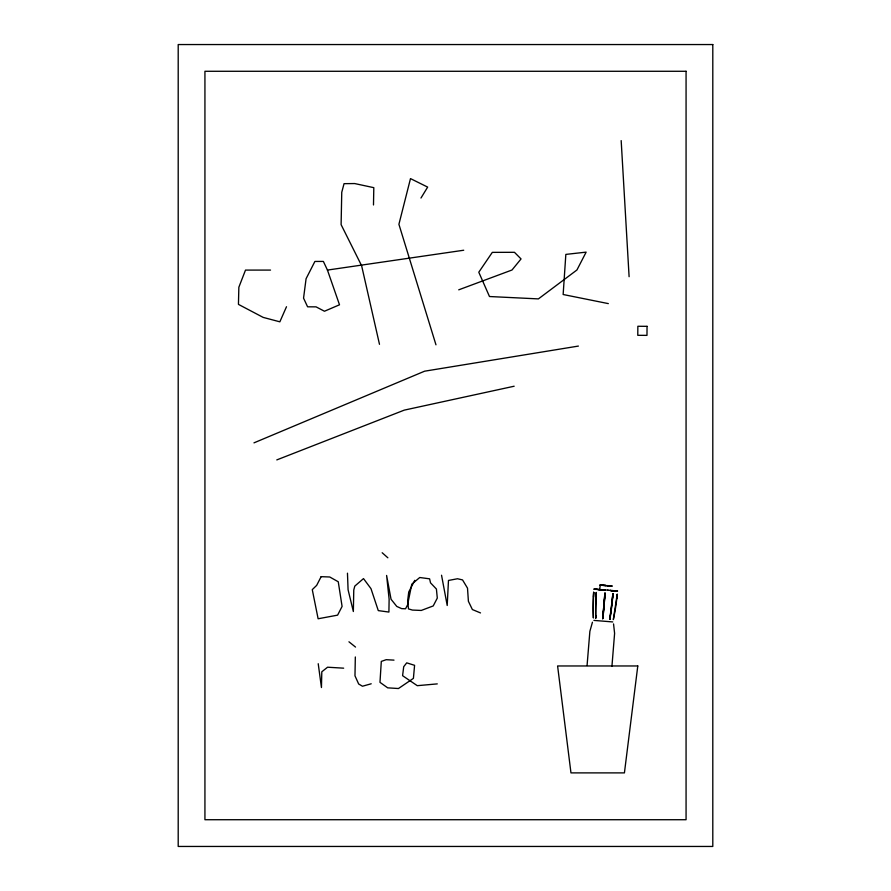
<?xml version="1.0" encoding="UTF-8"?>
<svg xmlns="http://www.w3.org/2000/svg" width="891" height="891" viewBox="0 0 891 891"><rect width="100%" height="100%" fill="white"/><g stroke="black" fill="none" stroke-linecap="round" stroke-linejoin="round"><path stroke-width="1.34" d="M595.845 615.804L595.834 618.131L595.723 615.792A541.082 435.031 -86.1 0 1 596.324 592.504L596.38 592.504M355.331 656.968L354.974 675.801L358.661 683.987L362.47 686.226L371.213 683.787M373.485 204.963L373.808 187.667L354.685 183.557L344.049 183.669L341.754 192.3L341.108 224.643L361.623 265.718L379.488 344.316M593.707 592.37L593.506 597.026M596.313 597.17L596.324 592.504A199.127 160.09 -86.1 0 0 595.711 618.12M587.069 665.51L589.875 631.34L592.448 622.219M611.95 666.134L614.601 633.345L613.543 623.923M605.1 593.172L604.699 597.816A541.082 37.578 -85.3 0 1 603.096 616.36L602.684 618.655A199.127 13.833 -85.3 0 0 604.9 593.161L605.1 593.183A199.127 13.833 -85.3 0 1 602.895 618.666M602.684 618.655L602.895 616.338A541.082 37.578 -85.3 0 0 604.9 593.161M610.235 616.962L609.756 619.256L610.068 616.951A541.082 300.579 -84.9 0 0 612.852 593.84L612.507 598.485M599.52 590.042L600.3 585.064M616.594 598.897L617.207 594.275A199.127 198.671 -76.6 0 1 613.331 619.624L617.207 594.275M286.501 306.727L279.852 321.818L263.168 317.396L238.443 304.377L238.855 287.225L245.504 270.096L270.53 270.084M414.783 580.319L408.735 592.014L407.621 600.913L408.49 608.909L412.399 610.068L421.265 610.446L433.226 605.936L437.292 598.084L436.412 589.04L430.531 582.848L429.596 578.827L419.739 577.513L411.787 584.184L407.566 604.889L405.55 608.787L401.641 608.62L396.785 606.437L391.06 599.275L386.605 575.441L389.122 599.197L388.91 612.061L378.285 610.613L370.979 588.65L363.506 578.593L354.796 586.111L353.772 589.987L353.348 611.516L348.08 589.775L347.468 573.191M420.975 198.036L427.658 187.099L410.495 178.601L398.912 224.298L435.966 344.817M253.968 442.86L424.606 371.191L578.393 346.076M276.789 459.912L404.28 410.127L514.163 386.226M458.731 289.831L512.002 270.006L521.046 258.936L514.463 252.309L492.311 252.365L478.79 272.223L489.482 296.525L538.398 298.897L576.934 269.984L586.144 252.131L565.841 254.403L563.145 294.509L608.33 303.608M327.442 270.073L339.504 304.789L324.469 311.237L316.071 306.86L307.595 306.816L303.553 298.151L306.081 278.716L314.902 261.442L323.377 261.431L327.442 270.073L463.721 250.237M437.281 683.887L417.278 685.68L402.587 675.69L403.712 666.702L406.719 662.859L414.582 665.321L413.413 678.363L398.455 688.531L387.685 687.841L379.978 682.339L381.303 661.412L386.193 659.685L394 660.131M612.028 586.022L611.326 586.1M612.741 621.929L593.907 620.403M600.2 585.053L601.648 585.142M600.2 585.153L601.637 585.242M611.326 586L611.928 586.033M596.48 589.296L595.444 589.263L597.159 589.452M615.826 591.201L613.398 591.045M343.659 668.172L327.554 667.214L321.807 671.792L321.451 687.54L318.221 663.717M610.48 585.944L611.426 586.011M610.469 586.044L611.415 586.111M597.972 589.385L593.774 589.129L595.756 589.352M613.42 590.789L615.937 590.922L612.462 590.566M601.559 585.242L602.795 585.231M610.558 585.955L603.419 585.387M609.321 585.966L610.547 586.055M596.703 589.274L599.988 589.541M597.883 589.642L605 590.187M611.404 590.644L617.619 591.056L610.235 590.365M611.382 590.9L613.465 591.056M604.165 585.432L602.739 585.32L605.68 585.454M599.053 589.441L605.011 589.931M604.131 585.432L605.668 585.554M601.848 589.664L608.018 590.165M604.9 585.51L607.217 585.677M607.205 585.576L609.99 585.922M607.194 585.677L608.698 585.81M607.695 590.154L610.97 590.41M602.127 585.264L603.463 585.487M597.816 589.541L600.411 589.775M610.212 590.622L612.496 590.822M609.934 585.81L611.026 585.91L609.923 585.922M602.193 585.276L600.1 585.064M602.182 585.376L600.4 585.209M612.44 590.822L615.481 591.112M610.948 585.91L611.716 586.089M615.391 591.112L616.004 591.19M480.505 612.93L472.386 609.555L468.399 601.291L467.508 588.149L462.54 579.918L457.517 578.749L448.474 580.453L447.204 605.49L441.546 575.23M348.949 641.798L355.52 647.078M382.172 552.743L387.863 557.799M621.172 140.6L629.102 276.7M613.019 593.852A199.127 110.618 -84.9 0 1 609.934 619.267M612.852 593.84A199.127 110.618 -84.9 0 1 609.756 619.256M647.044 326.329L646.977 335.372L637.778 335.306L637.856 326.273L647.044 326.329M637.789 665.967L624.424 772.887L570.964 772.887L557.599 665.967L637.789 665.967M321.139 576.666L316.661 585.376L312.273 589.642L318.12 618.766L337.6 615.146L342.088 606.415L338.257 581.767L329.737 576.989L321.139 576.666M712.8 44.55L178.2 44.55L178.2 846.45L712.8 846.45L712.8 44.55M686.07 71.28L204.93 71.28L204.93 819.72L686.07 819.72L686.07 71.28M593.696 592.37L593.64 592.37A541.082 540.547 81.3 0 0 593.35 615.67L593.384 617.998A199.127 198.927 81.3 0 1 593.651 592.37"/></g></svg>
